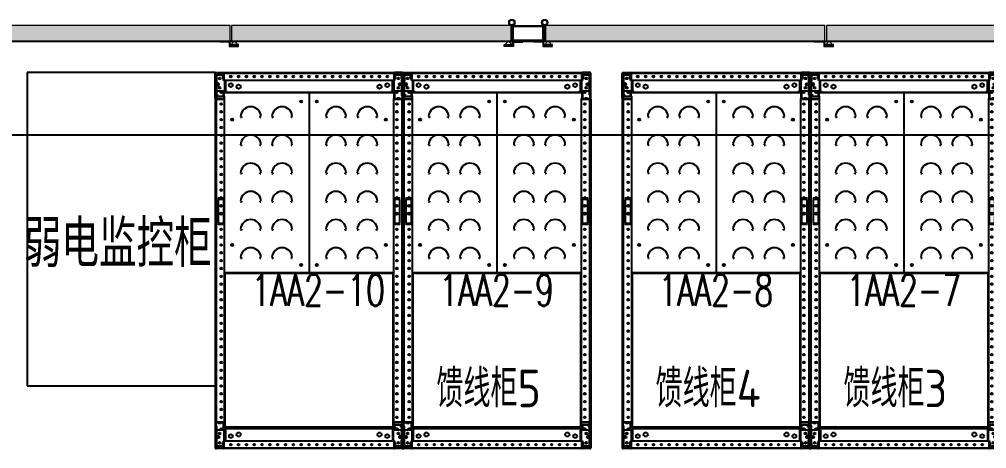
# Model space of a CAD drawing. Extents: x 758840 to 1108724, y -102573 to 143521.
# Drawn here: x 795809 to 798898, y 66433 to 67803 of the extents above; entities that cross this region are included whole.
import ezdxf

# ---------------------------------------------------------------- set-up
doc = ezdxf.new("R2010")
doc.units = 0
doc.header["$LTSCALE"] = 1000
doc.header["$MEASUREMENT"] = 0
for name, color, linetype in [('02电气-设备', 255, 'Continuous'), ('02电气-设备基础', 252, 'Continuous'), ('LWIRE', 1, 'Continuous'), ('空调标注', 3, 'Continuous')]:
    doc.layers.add(name, color=color, linetype=linetype)
doc.layers.add('细实线', color=3, linetype='Continuous', lineweight=5)
doc.styles.add('_TEL_DIM', font='SIMPLEX', dxfattribs={"width": 0.8, "height": 3.5, "bigfont": 'HZTXT'})
doc.styles.get("Standard").update_dxf_attribs({"font": 'gbenor.shx', "bigfont": 'gbcbig.shx'})
doc.styles.add('电气文字', font='txtd.shx', dxfattribs={"width": 0.8, "height": 3.5, "bigfont": 'HZTXT.shx'})

# ---------------------------------------------------------------- blocks, each defined once
blk = doc.blocks.new('600mm 低压柜')
at = {"linetype": 'Continuous', "lineweight": 18}
h = blk.add_hatch(dxfattribs=at)
h.set_pattern_fill('ANSI31', color=256, scale=100, style=0)
h.set_pattern_definition([(45, (-14519.86, -15579.33), (-224.5064, 224.5064), [])])
edge = h.paths.add_edge_path(flags=0)
edge.add_line((15.6, -155), (42.1, -155))
edge.add_line((42.1, -155), (42.1, -152.5))
edge.add_line((42.1, -152.5), (15.6, -152.5))
edge.add_arc((15.6, -152), 0.5, 180, 270, ccw=False)
edge.add_line((15.1, -152), (15.1, -73))
edge.add_arc((15.6, -73), 0.5, 90, 180, ccw=False)
edge.add_line((15.6, -72.5), (39.1, -72.5))
edge.add_arc((39.1, -73), 0.5, 0, 90, ccw=False)
edge.add_line((39.6, -73), (39.6, -95))
edge.add_line((39.6, -95), (42.1, -95))
edge.add_line((42.1, -95), (42.1, -73))
edge.add_arc((39.1, -73), 3, 0, 90)
edge.add_line((39.1, -70), (15.6, -70))
edge.add_arc((15.6, -73), 3, 90, 180)
edge.add_line((12.6, -73), (12.6, -152))
edge.add_arc((15.6, -152), 3, 180, 270)
h = blk.add_hatch(dxfattribs=at)
h.set_pattern_fill('ANSI31', color=256, scale=100, angle=90, style=0)
h.set_pattern_definition([(135, (-14519.86, -15579.33), (-224.5064, -224.5064), [])])
edge = h.paths.add_edge_path(flags=0)
edge.add_line((609.6, -152.5), (583.1, -152.5))
edge.add_line((583.1, -152.5), (583.1, -155))
edge.add_line((583.1, -155), (609.6, -155))
edge.add_arc((609.6, -152), 3, 270, 360)
edge.add_line((612.6, -152), (612.6, -73))
edge.add_arc((609.6, -73), 3, 360, 450)
edge.add_line((609.6, -70), (586.1, -70))
edge.add_arc((586.1, -73), 3, 90, 180)
edge.add_line((583.1, -73), (583.1, -95))
edge.add_line((583.1, -95), (585.6, -95))
edge.add_line((585.6, -95), (585.6, -73))
edge.add_arc((586.1, -73), 0.5, 90, 180, ccw=False)
edge.add_line((586.1, -72.5), (609.6, -72.5))
edge.add_arc((609.6, -73), 0.5, 0, 90, ccw=False)
edge.add_line((610.1, -73), (610.1, -152))
edge.add_arc((609.6, -152), 0.5, 270, 360, ccw=False)
at = {"linetype": 'Continuous', "lineweight": 25}
for p, q in [((12.6, -1185), (12.6, -73)), ((15.1, -152), (15.1, -73)), ((15.6, -70), (609.6, -70)), ((39.1, -72.5), (15.6, -72.5)), ((15.6, -96.5), (15.6, -72.5)), ((17.1, -75.2), (17.1, -72.7)), ((17.1, -72.7), (39.5, -72.7)), ((17.1, -75.2), (39.6, -75.2)), ((20.1, -78.5), (17.1, -81.5)), ((17.1, -81.5), (17.1, -97.1)), ((20.1, -75.2), (20.1, -72.7)), ((39.6, -78.5), (20.1, -78.5)), ((37.1, -81.7), (38.6, -80.2)), ((37.1, -88.2), (37.1, -81.7)), ((38.6, -89.7), (37.1, -88.2)), ((38.6, -80.2), (39.6, -80.2)), ((39.6, -89.7), (38.6, -89.7)), ((39.6, -70), (39.6, -70)), ((39.6, -95), (39.6, -73)), ((42.1, -72.5), (42, -72.5)), ((42, -72.7), (42.1, -72.7)), ((42.1, -95), (42.1, -70)), ((583.1, -73), (42.1, -73)), ((583.1, -70), (583.1, -128.5)), ((583.1, -72.5), (583.1, -72.5)), ((583.1, -72.7), (583.1, -72.7)), ((585.6, -70), (585.6, -70)), ((585.6, -73), (585.6, -95)), ((585.6, -75.2), (608.1, -75.2)), ((605.1, -78.5), (585.6, -78.5)), ((585.6, -80.2), (586.6, -80.2)), ((586.6, -89.7), (585.6, -89.7)), ((585.7, -72.7), (608.1, -72.7)), ((609.6, -72.5), (586.1, -72.5)), ((586.6, -80.2), (588.1, -81.7)), ((588.1, -88.2), (586.6, -89.7)), ((588.1, -81.7), (588.1, -88.2)), ((608.1, -81.5), (605.1, -78.5)), ((607.4, -86.3), (609.9, -86.3)), ((607.4, -86.3), (607.4, -140.8)), ((607.6, -75.2), (607.6, -72.7)), ((608.1, -75.2), (608.1, -72.7)), ((608.1, -86.3), (608.1, -81.5)), ((609.3, -80.2), (609.3, -72.5)), ((610.1, -80.2), (609.3, -80.2)), ((609.6, -80.2), (609.6, -86.3)), ((609.9, -86.3), (609.9, -140.8)), ((610.1, -73), (610.1, -152)), ((612.6, -1185), (612.6, -73)), ((15.2, -138.9), (15.2, -96.4)), ((17.8, -98.3), (17.7, -98.1)), ((17.8, -145), (17.8, -98.3)), ((19.5, -107.8), (17.8, -107.8)), ((17.8, -114.4), (19.5, -114.4)), ((19.5, -107.8), (19.5, -114.4)), ((585.6, -95), (39.6, -95)), ((42.5, -95), (42.5, -128.5)), ((45.1, -95), (45.1, -128.5)), ((45.2, -95), (45.2, -128.5)), ((579.6, -128.5), (579.6, -95)), ((580.1, -128.5), (580.1, -95)), ((610, -98.5), (610, -142.7)), ((610, -98.5), (610.1, -98.5)), ((15.1, -145), (42.1, -145)), ((15.3, -140.7), (17.7, -140.4)), ((15.3, -140.7), (17.7, -140.5)), ((15.3, -140.7), (17.8, -140.7)), ((15.3, -145), (15.3, -140.7)), ((15.6, -145), (15.6, -152.5)), ((15.6, -152.5), (42.1, -152.5)), ((17.7, -140.5), (17.8, -140.7)), ((17.8, -126.2), (20.1, -128.5)), ((19.5, -138.9), (17.8, -138.9)), ((19.5, -138.9), (19.5, -145)), ((20.1, -128.5), (48.1, -128.5)), ((22.1, -152.5), (22.1, -152.2)), ((22.1, -152.2), (34.1, -152.2)), ((34.1, -152.2), (34.1, -152.5)), ((37.1, -137), (37.1, -134.5)), ((37.1, -134.5), (39.6, -134.5)), ((37.1, -137), (39.6, -137)), ((37.8, -128.5), (37.8, -128.6)), ((37.8, -128.6), (42.1, -128.6)), ((38.6, -137), (38.6, -134.5)), ((39.1, -128.6), (39.1, -134.5)), ((39.1, -137), (39.1, -145)), ((39.6, -145), (39.6, -128.6)), ((42.1, -128.6), (42.1, -1187.5)), ((48.1, -129), (42.1, -129)), ((583.1, -134), (42.1, -134)), ((42.1, -134.5), (583.1, -134.5)), ((42.1, -137), (583.1, -137)), ((42.1, -143), (42.6, -143)), ((42.6, -137), (42.6, -631)), ((43.6, -137), (43.6, -631)), ((43.7, -138), (43.7, -137)), ((581.5, -138), (43.7, -138)), ((44.1, -138.5), (43.8, -138)), ((44.1, -138.5), (581.1, -138.5)), ((44.1, -138.5), (44.1, -631)), ((48.1, -128.5), (48.1, -129)), ((577.1, -128.5), (605.1, -128.5)), ((577.1, -129), (577.1, -128.5)), ((583.1, -129), (577.1, -129)), ((581.1, -631), (581.1, -138.5)), ((581.5, -138), (581.5, -137)), ((581.6, -137), (581.5, -137.5)), ((581.6, -631), (581.6, -137)), ((582.6, -631), (582.6, -137)), ((582.6, -143), (583.1, -143)), ((583.1, -1195), (583.1, -128.6)), ((583.1, -128.6), (587.3, -128.6)), ((583.1, -152.5), (609.6, -152.5)), ((585.6, -128.6), (585.6, -152.5)), ((585.6, -134.5), (588.1, -134.5)), ((585.6, -137), (588.1, -137)), ((586.1, -134.5), (586.1, -128.6)), ((586.1, -152.5), (586.1, -137)), ((586.6, -137), (586.6, -134.5)), ((587.3, -128.6), (587.3, -128.5)), ((588.1, -137), (588.1, -134.5)), ((592.8, -151.5), (594.3, -150)), ((592.8, -152.5), (592.8, -151.5)), ((594.3, -150), (600.8, -150)), ((600.8, -150), (602.3, -151.5)), ((602.3, -151.5), (602.3, -152.5)), ((605.1, -128.5), (607.4, -126.2)), ((607.4, -124.5), (609.9, -124.5)), ((607.4, -128.7), (609.9, -128.7)), ((609.9, -140.8), (607.4, -140.8)), ((609.6, -142.6), (609.6, -152.5)), ((610.1, -140.9), (610, -140.9)), ((15.6, -155), (42.1, -155)), ((15.6, -155), (15.6, -1185)), ((22.1, -155.2), (22.1, -155)), ((34.1, -155.2), (22.1, -155.2)), ((31, -155), (30.6, -155.2)), ((34.1, -155), (34.1, -155.2)), ((583.1, -155), (612.6, -155)), ((609.6, -1185), (609.6, -155)), ((610.1, -154.9), (610.1, -155)), ((583.1, -631.5), (42.1, -631.5)), ((42.6, -631), (43.6, -631)), ((581.6, -629.5), (43.6, -629.5)), ((44.1, -630), (581.1, -630)), ((44.1, -631), (581.1, -631)), ((147.4, -631.5), (147.4, -631)), ((149.6, -631.5), (149.6, -631)), ((275.1, -631.5), (275.1, -631)), ((312.6, -1205.5), (312.6, -631.5)), ((350.1, -631), (350.1, -631.5)), ((562.6, -631), (562.6, -631.5)), ((582.6, -631), (581.6, -631)), ((94.1, -677), (97.1, -677)), ((156, -677), (159, -677)), ((194.1, -677), (197.1, -677)), ((256, -677), (259, -677)), ((366.1, -677), (369.1, -677)), ((428, -677), (431, -677)), ((466.1, -677), (469.1, -677)), ((528, -677), (531, -677)), ((97.1, -680), (94.1, -680)), ((159, -680), (156, -680)), ((197.1, -680), (194.1, -680)), ((259, -680), (256, -680)), ((369.1, -680), (366.1, -680)), ((431, -680), (428, -680)), ((469.1, -680), (466.1, -680)), ((531, -680), (528, -680)), ((94.1, -767), (97.1, -767)), ((97.1, -770), (94.1, -770)), ((156, -767), (159, -767)), ((159, -770), (156, -770)), ((194.1, -767), (197.1, -767)), ((197.1, -770), (194.1, -770)), ((256, -767), (259, -767)), ((259, -770), (256, -770)), ((366.1, -767), (369.1, -767)), ((369.1, -770), (366.1, -770)), ((428, -767), (431, -767)), ((431, -770), (428, -770)), ((466.1, -767), (469.1, -767)), ((469.1, -770), (466.1, -770)), ((528, -767), (531, -767)), ((531, -770), (528, -770)), ((22.1, -785), (22.1, -787)), ((22.1, -785), (39.1, -785)), ((22.1, -787), (39.1, -787)), ((22.1, -789.5), (22.1, -865.5)), ((40.1, -789.5), (22.1, -789.5)), ((39.1, -789.5), (39.1, -865.5)), ((40.1, -867), (40.1, -788)), ((585.1, -788), (585.1, -867)), ((603.1, -789.5), (585.1, -789.5)), ((586.1, -785), (603.1, -785)), ((586.1, -787), (603.1, -787)), ((586.1, -865.5), (586.1, -789.5)), ((603.1, -787), (603.1, -785)), ((603.1, -865.5), (603.1, -789.5)), ((94.1, -857), (97.1, -857)), ((97.1, -860), (94.1, -860)), ((156, -857), (159, -857)), ((159, -860), (156, -860)), ((194.1, -857), (197.1, -857)), ((197.1, -860), (194.1, -860)), ((256, -857), (259, -857)), ((259, -860), (256, -860)), ((366.1, -857), (369.1, -857)), ((369.1, -860), (366.1, -860)), ((428, -857), (431, -857)), ((431, -860), (428, -860)), ((466.1, -857), (469.1, -857)), ((469.1, -860), (466.1, -860)), ((528, -857), (531, -857)), ((531, -860), (528, -860)), ((22.1, -865.5), (40.1, -865.5)), ((22.1, -868), (22.1, -870)), ((39.1, -868), (22.1, -868)), ((39.1, -870), (22.1, -870)), ((585.1, -865.5), (603.1, -865.5)), ((603.1, -868), (586.1, -868)), ((603.1, -870), (586.1, -870)), ((603.1, -870), (603.1, -868)), ((94.1, -947), (97.1, -947)), ((97.1, -950), (94.1, -950)), ((156, -947), (159, -947)), ((159, -950), (156, -950)), ((194.1, -947), (197.1, -947)), ((197.1, -950), (194.1, -950)), ((256, -947), (259, -947)), ((259, -950), (256, -950)), ((366.1, -947), (369.1, -947)), ((369.1, -950), (366.1, -950)), ((428, -947), (431, -947)), ((431, -950), (428, -950)), ((466.1, -947), (469.1, -947)), ((469.1, -950), (466.1, -950)), ((528, -947), (531, -947)), ((531, -950), (528, -950)), ((94.1, -1037), (97.1, -1037)), ((97.1, -1040), (94.1, -1040)), ((156, -1037), (159, -1037)), ((159, -1040), (156, -1040)), ((194.1, -1037), (197.1, -1037)), ((197.1, -1040), (194.1, -1040)), ((256, -1037), (259, -1037)), ((259, -1040), (256, -1040)), ((366.1, -1037), (369.1, -1037)), ((369.1, -1040), (366.1, -1040)), ((428, -1037), (431, -1037)), ((431, -1040), (428, -1040)), ((466.1, -1037), (469.1, -1037)), ((469.1, -1040), (466.1, -1040)), ((528, -1037), (531, -1037)), ((531, -1040), (528, -1040)), ((94.1, -1127), (97.1, -1127)), ((97.1, -1130), (94.1, -1130)), ((156, -1127), (159, -1127)), ((159, -1130), (156, -1130)), ((194.1, -1127), (197.1, -1127)), ((197.1, -1130), (194.1, -1130)), ((256, -1127), (259, -1127)), ((259, -1130), (256, -1130)), ((366.1, -1127), (369.1, -1127)), ((369.1, -1130), (366.1, -1130)), ((428, -1127), (431, -1127)), ((431, -1130), (428, -1130)), ((466.1, -1127), (469.1, -1127)), ((469.1, -1130), (466.1, -1130)), ((528, -1127), (531, -1127)), ((531, -1130), (528, -1130)), ((42.1, -1185), (12.6, -1185)), ((12.6, -1188), (12.6, -1267)), ((15.1, -1185), (15.1, -1185)), ((15.1, -1267), (15.1, -1188)), ((15.1, -1199), (15.2, -1199)), ((15.2, -1241.5), (15.2, -1197.3)), ((15.3, -1199.1), (17.8, -1199.1)), ((15.3, -1253.6), (15.3, -1199.1)), ((42.1, -1187.5), (15.6, -1187.5)), ((15.6, -1197.3), (15.6, -1187.5)), ((17.8, -1253.6), (17.8, -1199.1)), ((22.8, -1188.5), (22.8, -1187.5)), ((24.3, -1190), (22.8, -1188.5)), ((30.8, -1190), (24.3, -1190)), ((32.3, -1188.5), (30.8, -1190)), ((32.3, -1187.5), (32.3, -1188.5)), ((37.1, -1203), (37.1, -1205.5)), ((39.6, -1203), (37.1, -1203)), ((38.6, -1203), (38.6, -1205.5)), ((39.1, -1187.5), (39.1, -1203)), ((39.6, -1211.4), (39.6, -1187.5)), ((40.6, -1187.5), (40.6, -1205.5)), ((609.6, -1185), (583.1, -1185)), ((609.6, -1187.5), (583.1, -1187.5)), ((610.1, -1195), (583.1, -1195)), ((584.6, -1205.5), (584.6, -1195)), ((585.6, -1195), (585.6, -1211.4)), ((588.1, -1203), (585.6, -1203)), ((586.1, -1203), (586.1, -1195)), ((586.6, -1203), (586.6, -1205.5)), ((588.1, -1203), (588.1, -1205.5)), ((591.1, -1185), (591.1, -1184.7)), ((591.1, -1184.7), (603.1, -1184.7)), ((591.1, -1187.7), (591.1, -1187.5)), ((603.1, -1187.7), (591.1, -1187.7)), ((594.1, -1185), (594.5, -1184.7)), ((603.1, -1184.7), (603.1, -1185)), ((603.1, -1187.5), (603.1, -1187.7)), ((605.7, -1201.1), (605.7, -1195)), ((605.7, -1201.1), (607.4, -1201.1)), ((607.4, -1195), (607.4, -1241.7)), ((607.4, -1199.4), (607.4, -1199.2)), ((609.9, -1199.2), (607.4, -1199.5)), ((609.9, -1199.2), (607.4, -1199.4)), ((609.9, -1199.2), (607.4, -1199.2)), ((609.6, -1195), (609.6, -1187.5)), ((609.9, -1195), (609.9, -1199.2)), ((610, -1201.1), (610, -1243.5)), ((610.1, -1188), (610.1, -1267)), ((612.6, -1188), (612.6, -1267)), ((17.8, -1211.2), (15.3, -1211.2)), ((17.8, -1215.4), (15.3, -1215.4)), ((20.1, -1211.5), (17.8, -1213.8)), ((48.1, -1211.5), (20.1, -1211.5)), ((39.6, -1205.5), (37.1, -1205.5)), ((42.1, -1211.4), (37.8, -1211.4)), ((37.8, -1211.4), (37.8, -1211.5)), ((39.1, -1205.5), (39.1, -1211.4)), ((40.6, -1205.5), (584.6, -1205.5)), ((42.1, -1211.4), (42.1, -1205.5)), ((42.1, -1206), (583.1, -1206)), ((42.1, -1211), (48.1, -1211)), ((42.1, -1270), (42.1, -1211.5)), ((45.1, -1211.5), (45.1, -1245)), ((45.6, -1211.5), (45.6, -1245)), ((48.1, -1211), (48.1, -1211.5)), ((577.1, -1211), (583.1, -1211)), ((577.1, -1211.5), (577.1, -1211)), ((605.1, -1211.5), (577.1, -1211.5)), ((579.9, -1245), (579.9, -1211.5)), ((580, -1245), (580, -1211.5)), ((582.6, -1245), (582.6, -1211.5)), ((583.1, -1205.5), (583.1, -1211.4)), ((587.3, -1211.4), (583.1, -1211.4)), ((588.1, -1205.5), (585.6, -1205.5)), ((586.1, -1211.4), (586.1, -1205.5)), ((587.3, -1211.5), (587.3, -1211.4)), ((607.4, -1213.8), (605.1, -1211.5)), ((607.4, -1225.6), (605.7, -1225.6)), ((605.7, -1232.2), (605.7, -1225.6)), ((605.7, -1232.2), (607.4, -1232.2)), ((15.2, -1241.5), (15.1, -1241.5)), ((15.1, -1259.8), (15.9, -1259.8)), ((17.8, -1253.6), (15.3, -1253.6)), ((15.6, -1259.8), (15.6, -1253.6)), ((15.9, -1259.8), (15.9, -1267.5)), ((17.1, -1253.6), (17.1, -1258.5)), ((17.1, -1258.5), (20.1, -1261.5)), ((17.1, -1264.8), (17.1, -1267.3)), ((39.6, -1264.8), (17.1, -1264.8)), ((17.6, -1264.8), (17.6, -1267.3)), ((20.1, -1261.5), (39.6, -1261.5)), ((37.1, -1251.7), (38.6, -1250.2)), ((37.1, -1258.2), (37.1, -1251.7)), ((38.6, -1259.7), (37.1, -1258.2)), ((38.6, -1250.2), (39.6, -1250.2)), ((39.6, -1259.7), (38.6, -1259.7)), ((39.6, -1267), (39.6, -1245)), ((39.6, -1245), (585.6, -1245)), ((583.1, -1245), (583.1, -1270)), ((585.6, -1245), (585.6, -1267)), ((585.6, -1250.2), (586.6, -1250.2)), ((586.6, -1259.7), (585.6, -1259.7)), ((585.6, -1261.5), (605.1, -1261.5)), ((608.1, -1264.8), (585.6, -1264.8)), ((586.6, -1250.2), (588.1, -1251.7)), ((588.1, -1258.2), (586.6, -1259.7)), ((588.1, -1251.7), (588.1, -1258.2)), ((605.1, -1261.5), (608.1, -1258.5)), ((605.1, -1264.8), (605.1, -1267.3)), ((607.4, -1241.7), (607.4, -1241.9)), ((608.1, -1258.5), (608.1, -1242.9)), ((608.1, -1264.8), (608.1, -1267.3)), ((609.6, -1243.5), (609.6, -1267.5)), ((15.6, -1267.5), (39.1, -1267.5)), ((15.6, -1270), (39.1, -1270)), ((39.5, -1267.3), (17.1, -1267.3)), ((39.6, -1269.9), (39.6, -1270)), ((609.6, -1270), (39.6, -1270)), ((42.1, -1267.3), (42, -1267.3)), ((42, -1267.5), (42.1, -1267.5)), ((42.1, -1267), (583.1, -1267)), ((583.1, -1267.3), (583.1, -1267.3)), ((583.1, -1267.5), (583.1, -1267.5)), ((608.1, -1267.3), (585.7, -1267.3)), ((586.1, -1267.5), (609.6, -1267.5))]:
    blk.add_line(p, q, dxfattribs=at)
at = {"linetype": 'Continuous', "lineweight": 25, "flags": 128}
for points in [[(33.5, -155.2), (33.3, -155), (33.1, -155)], [(591.6, -1184.7), (591.8, -1184.9), (592, -1185)]]:
    blk.add_lwpolyline(points, dxfattribs=at)
at = {"linetype": 'Continuous', "lineweight": 25}
for centre, radius in [((27.3, -88.5), 2.7), ((62.6, -82.5), 2.7), ((87.6, -82.5), 2.7), ((112.6, -82.5), 2.7), ((137.6, -82.5), 2.7), ((162.6, -82.5), 2.7), ((187.6, -82.5), 2.7), ((212.6, -82.5), 2.7), ((237.6, -82.5), 2.7), ((262.6, -82.5), 2.7), ((287.6, -82.5), 2.7), ((312.6, -82.5), 2.7), ((337.6, -82.5), 2.7), ((362.6, -82.5), 2.7), ((387.6, -82.5), 2.7), ((412.6, -82.5), 2.7), ((437.6, -82.5), 2.7), ((462.6, -82.5), 2.7), ((487.6, -82.5), 2.7), ((512.6, -82.5), 2.7), ((537.6, -82.5), 2.7), ((562.6, -82.5), 2.7), ((597.8, -88.5), 2.7), ((27.3, -118.5), 2.7), ((62.6, -110), 6), ((87.6, -115), 6.55), ((537.6, -115), 6.55), ((562.6, -110), 6), ((597.8, -118.5), 2.7), ((602.6, -107.5), 3.55), ((32.1, -132.5), 2.7), ((593.1, -132.5), 2.7), ((32.1, -170), 2.7), ((593.1, -170), 2.7), ((32.1, -195), 2.7), ((593.1, -195), 2.7), ((32.1, -220), 2.7), ((32.1, -245), 2.7), ((593.1, -220), 2.7), ((593.1, -245), 2.7), ((32.1, -270), 2.7), ((593.1, -270), 2.7), ((32.1, -295), 2.7), ((593.1, -295), 2.7), ((32.1, -320), 2.7), ((593.1, -320), 2.7), ((32.1, -345), 2.7), ((32.1, -370), 2.7), ((593.1, -345), 2.7), ((593.1, -370), 2.7), ((32.1, -395), 2.7), ((593.1, -395), 2.7), ((32.1, -420), 2.7), ((593.1, -420), 2.7), ((32.1, -445), 2.7), ((593.1, -445), 2.7), ((32.1, -470), 2.7), ((32.1, -495), 2.7), ((593.1, -470), 2.7), ((593.1, -495), 2.7), ((32.1, -520), 2.7), ((593.1, -520), 2.7), ((32.1, -545), 2.7), ((593.1, -545), 2.7), ((32.1, -570), 2.7), ((593.1, -570), 2.7), ((32.1, -595), 2.7), ((32.1, -620), 2.7), ((593.1, -595), 2.7), ((593.1, -620), 2.7), ((32.1, -645), 2.7), ((593.1, -645), 2.7), ((32.1, -670), 2.7), ((287.6, -656), 3.25), ((287.6, -656), 2.7), ((337.6, -656), 3.25), ((337.6, -656), 2.7), ((593.1, -670), 2.7), ((32.1, -695), 2.7), ((593.1, -695), 2.7), ((32.1, -720), 2.7), ((67.1, -720), 3.25), ((67.1, -720), 2.7), ((558.1, -720), 3.25), ((558.1, -720), 2.7), ((593.1, -720), 2.7), ((32.1, -745), 2.7), ((32.1, -770), 2.7), ((593.1, -745), 2.7), ((593.1, -770), 2.7), ((32.1, -820), 3.55), ((32.1, -820), 2.7), ((593.1, -820), 3.55), ((593.1, -820), 2.7), ((32.1, -845), 3.55), ((32.1, -845), 2.7), ((593.1, -845), 3.55), ((593.1, -845), 2.7), ((32.1, -895), 2.7), ((593.1, -895), 2.7), ((32.1, -920), 2.7), ((593.1, -920), 2.7), ((32.1, -945), 2.7), ((593.1, -945), 2.7), ((32.1, -970), 2.7), ((593.1, -970), 2.7), ((32.1, -995), 2.7), ((32.1, -1020), 2.7), ((593.1, -995), 2.7), ((593.1, -1020), 2.7), ((32.1, -1045), 2.7), ((593.1, -1045), 2.7), ((32.1, -1070), 2.7), ((593.1, -1070), 2.7), ((32.1, -1095), 2.7), ((593.1, -1095), 2.7), ((32.1, -1120), 2.7), ((32.1, -1145), 2.7), ((67.1, -1120), 3.25), ((67.1, -1120), 2.7), ((558.1, -1120), 3.25), ((558.1, -1120), 2.7), ((593.1, -1120), 2.7), ((593.1, -1145), 2.7), ((32.1, -1170), 2.7), ((593.1, -1170), 2.7), ((32.1, -1207.5), 2.7), ((287.6, -1178), 3.25), ((287.6, -1178), 2.7), ((337.6, -1178), 3.25), ((337.6, -1178), 2.7), ((593.1, -1207.5), 2.7), ((22.6, -1232.5), 3.55), ((27.3, -1221.5), 2.7), ((62.6, -1230), 6), ((87.6, -1225), 6.55), ((537.6, -1225), 6.55), ((562.6, -1230), 6), ((597.8, -1221.5), 2.7), ((27.3, -1251.5), 2.7), ((62.6, -1257.5), 2.7), ((87.6, -1257.5), 2.7), ((112.6, -1257.5), 2.7), ((137.6, -1257.5), 2.7), ((162.6, -1257.5), 2.7), ((187.6, -1257.5), 2.7), ((212.6, -1257.5), 2.7), ((237.6, -1257.5), 2.7), ((262.6, -1257.5), 2.7), ((287.6, -1257.5), 2.7), ((312.6, -1257.5), 2.7), ((337.6, -1257.5), 2.7), ((362.6, -1257.5), 2.7), ((387.6, -1257.5), 2.7), ((412.6, -1257.5), 2.7), ((437.6, -1257.5), 2.7), ((462.6, -1257.5), 2.7), ((487.6, -1257.5), 2.7), ((512.6, -1257.5), 2.7), ((537.6, -1257.5), 2.7), ((562.6, -1257.5), 2.7), ((597.8, -1251.5), 2.7)]:
    blk.add_circle(centre, radius, dxfattribs=at)
for centre, radius, start, end in [((15.6, -73), 3, 90, 180), ((15.6, -73), 0.5, 90, 180), ((39.1, -73), 3, 0, 90), ((39.1, -73), 0.5, 0, 90), ((586.1, -73), 3, 90, 180), ((586.1, -73), 0.5, 90, 180), ((609.6, -73), 3, 360, 90), ((609.6, -73), 0.5, 360, 90), ((16.4, -98.3), 1.34, 9.2464, 13.1616), ((22.6, -107.5), 3.55, 209.1627, 184.8477), ((609.9, -98.4), 0.0893, 191.4218, 278.0495), ((15.6, -152), 3, 180, 270), ((15.6, -152), 0.5, 180, 270), ((15.2, -140.7), 0.0515, 9.2464, 13.1616), ((16.4, -140.7), 1.34, 9.2464, 13.1616), ((609.6, -140.4), 2.32, 191.4218, 278.0495), ((609.6, -152), 3, 270, 360), ((609.6, -152), 0.5, 270, 0), ((609.9, -140.8), 0.0893, 191.4218, 278.0495), ((610, -142.7), 0.0893, 11.4218, 98.0495), ((126.6, -678.5), 29.5, 177.0854, 182.9146), ((126.6, -678.5), 29.5, 357.0854, 2.9146), ((226.6, -678.5), 29.5, 177.0854, 182.9146), ((226.6, -678.5), 29.5, 357.0854, 2.9146), ((398.6, -678.5), 29.5, 177.0854, 182.9146), ((398.6, -678.5), 29.5, 357.0854, 2.9146), ((498.6, -678.5), 29.5, 177.0854, 182.9146), ((498.6, -678.5), 29.5, 357.0854, 2.9146), ((126.6, -678.5), 32.5, 182.6454, 357.3546), ((226.6, -678.5), 32.5, 182.6454, 357.3546), ((398.6, -678.5), 32.5, 182.6454, 357.3546), ((498.6, -678.5), 32.5, 182.6454, 357.3546), ((126.6, -768.5), 32.5, 182.6454, 357.3546), ((126.6, -768.5), 29.5, 177.0854, 182.9146), ((126.6, -768.5), 29.5, 357.0854, 2.9146), ((226.6, -768.5), 32.5, 182.6454, 357.3546), ((226.6, -768.5), 29.5, 177.0854, 182.9146), ((226.6, -768.5), 29.5, 357.0854, 2.9146), ((398.6, -768.5), 32.5, 182.6454, 357.3546), ((398.6, -768.5), 29.5, 177.0854, 182.9146), ((398.6, -768.5), 29.5, 357.0854, 2.9146), ((498.6, -768.5), 32.5, 182.6454, 357.3546), ((498.6, -768.5), 29.5, 177.0854, 182.9146), ((498.6, -768.5), 29.5, 357.0854, 2.9146), ((39.1, -788), 3, 0, 90), ((39.1, -788), 1, 0, 90), ((586.1, -788), 3, 90, 180), ((586.1, -788), 1, 90, 180), ((126.6, -858.5), 32.5, 182.6454, 357.3546), ((126.6, -858.5), 29.5, 177.0854, 182.9146), ((126.6, -858.5), 29.5, 357.0854, 2.9146), ((226.6, -858.5), 32.5, 182.6454, 357.3546), ((226.6, -858.5), 29.5, 177.0854, 182.9146), ((226.6, -858.5), 29.5, 357.0854, 2.9146), ((398.6, -858.5), 32.5, 182.6454, 357.3546), ((398.6, -858.5), 29.5, 177.0854, 182.9146), ((398.6, -858.5), 29.5, 357.0854, 2.9146), ((498.6, -858.5), 32.5, 182.6454, 357.3546), ((498.6, -858.5), 29.5, 177.0854, 182.9146), ((498.6, -858.5), 29.5, 357.0854, 2.9146), ((32.1, -870), 2.7, 180, 0), ((32.1, -870), 2.7, 47.7946, 132.2054), ((39.1, -867), 3, 270, 0), ((39.1, -867), 1, 270, 0), ((586.1, -867), 3, 180, 270), ((586.1, -867), 1, 180, 270), ((593.1, -870), 2.7, 180, 0), ((593.1, -870), 2.7, 47.7946, 132.2054), ((126.6, -948.5), 32.5, 182.6454, 357.3546), ((126.6, -948.5), 29.5, 177.0854, 182.9146), ((126.6, -948.5), 29.5, 357.0854, 2.9146), ((226.6, -948.5), 32.5, 182.6454, 357.3546), ((226.6, -948.5), 29.5, 177.0854, 182.9146), ((226.6, -948.5), 29.5, 357.0854, 2.9146), ((398.6, -948.5), 32.5, 182.6454, 357.3546), ((398.6, -948.5), 29.5, 177.0854, 182.9146), ((398.6, -948.5), 29.5, 357.0854, 2.9146), ((498.6, -948.5), 32.5, 182.6454, 357.3546), ((498.6, -948.5), 29.5, 177.0854, 182.9146), ((498.6, -948.5), 29.5, 357.0854, 2.9146), ((126.6, -1038.5), 32.5, 182.6454, 357.3546), ((126.6, -1038.5), 29.5, 177.0854, 182.9146), ((126.6, -1038.5), 29.5, 357.0854, 2.9146), ((226.6, -1038.5), 32.5, 182.6454, 357.3546), ((226.6, -1038.5), 29.5, 177.0854, 182.9146), ((226.6, -1038.5), 29.5, 357.0854, 2.9146), ((398.6, -1038.5), 32.5, 182.6454, 357.3546), ((398.6, -1038.5), 29.5, 177.0854, 182.9146), ((398.6, -1038.5), 29.5, 357.0854, 2.9146), ((498.6, -1038.5), 32.5, 182.6454, 357.3546), ((498.6, -1038.5), 29.5, 177.0854, 182.9146), ((498.6, -1038.5), 29.5, 357.0854, 2.9146), ((126.6, -1128.5), 32.5, 182.6454, 357.3546), ((126.6, -1128.5), 29.5, 177.0854, 182.9146), ((126.6, -1128.5), 29.5, 357.0854, 2.9146), ((226.6, -1128.5), 32.5, 182.6454, 357.3546), ((226.6, -1128.5), 29.5, 177.0854, 182.9146), ((226.6, -1128.5), 29.5, 357.0854, 2.9146), ((398.6, -1128.5), 32.5, 182.6454, 357.3546), ((398.6, -1128.5), 29.5, 177.0854, 182.9146), ((398.6, -1128.5), 29.5, 357.0854, 2.9146), ((498.6, -1128.5), 32.5, 182.6454, 357.3546), ((498.6, -1128.5), 29.5, 177.0854, 182.9146), ((498.6, -1128.5), 29.5, 357.0854, 2.9146), ((15.6, -1188), 3, 90, 180), ((15.6, -1188), 0.5, 90, 180), ((15.1, -1197.2), 0.0893, 191.4218, 278.0495), ((15.5, -1199.6), 2.32, 11.4218, 98.0495), ((15.2, -1199.1), 0.0893, 11.4218, 98.0495), ((608.7, -1199.2), 1.34, 189.2464, 193.1616), ((609.6, -1188), 3, 0, 90), ((609.6, -1188), 0.5, 0, 90), ((609.9, -1199.2), 0.0515, 189.2464, 193.1616), ((602.6, -1232.5), 3.55, 29.1627, 4.8477), ((15.2, -1241.6), 0.0893, 11.4218, 98.0495), ((608.7, -1241.7), 1.34, 189.2464, 193.1616), ((15.6, -1267), 3, 180, 270), ((15.6, -1267), 0.5, 180, 270), ((39.1, -1267), 0.5, 270, 360), ((39.1, -1267), 3, 270, 360), ((586.1, -1267), 3, 180, 270), ((586.1, -1267), 0.5, 180, 270), ((609.6, -1267), 3, 270, 0), ((609.6, -1267), 0.5, 270, 0)]:
    blk.add_arc(centre, radius, start, end, dxfattribs=at)
for points, knots in [([(15.2, -96.4), (15.1, -96.4), (15.1, -96.4), (15.1, -96.4), (15.1, -96.4), (15.1, -96.4), (15.1, -96.4)], [0, 0, 0, 0, 0.25, 0.5, 0.75, 1, 1, 1, 1]), ([(15.1, -138.8), (15.1, -138.8), (15.1, -138.8), (15.1, -138.8), (15.1, -138.9), (15.1, -138.9), (15.2, -138.9)], [0, 0, 0, 0, 0.25, 0.5, 0.75, 1, 1, 1, 1]), ([(15.2, -140.6), (15.2, -140.6), (15.2, -140.6), (15.2, -140.6), (15.2, -140.7), (15.2, -140.7), (15.3, -140.7)], [0, 0, 0, 0, 0.25, 0.5, 0.75, 1, 1, 1, 1]), ([(43.7, -137.5), (43.6, -137.3), (43.6, -137.2), (43.6, -137), (43.6, -137)], [0, 0, 0, 0, 0.797692, 1, 1, 1, 1]), ([(581.3, -138), (581.2, -138.1), (581.2, -138.3), (581.1, -138.4), (581.1, -138.5)], [0, 0, 0, 0, 0.790027, 1, 1, 1, 1]), ([(610, -1199.3), (609.9, -1199.3), (609.9, -1199.3), (609.9, -1199.3), (609.9, -1199.3), (609.9, -1199.3), (609.9, -1199.2)], [0, 0, 0, 0, 0.25, 0.5, 0.75, 1, 1, 1, 1]), ([(610.1, -1201.1), (610.1, -1201.1), (610, -1201.1), (610, -1201.1), (610, -1201.1), (610, -1201.1), (610, -1201.1)], [0, 0, 0, 0, 0.25, 0.5, 0.75, 1, 1, 1, 1]), ([(610, -1243.5), (610, -1243.5), (610, -1243.5), (610, -1243.5), (610, -1243.5), (610.1, -1243.6), (610.1, -1243.6)], [0, 0, 0, 0, 0.25, 0.5, 0.75, 1, 1, 1, 1])]:
    blk.add_open_spline(points, degree=3, knots=knots, dxfattribs=at)
for points in [[(17.7, -98), (17.6, -97.8), (17.5, -97.3), (16.9, -96.8), (16.1, -96.5), (15.5, -96.5), (15.2, -96.4)], [(15.2, -138.9), (15.5, -138.9), (16.1, -138.9), (16.9, -139.3), (17.5, -139.8), (17.6, -140.2), (17.7, -140.4)], [(43.7, -138), (43.7, -138), (43.8, -138), (43.9, -138.1), (44, -138.3), (44, -138.4), (44.1, -138.5)], [(581.1, -138.5), (581.1, -138.4), (581.2, -138.3), (581.3, -138.1), (581.4, -138), (581.4, -138), (581.5, -138)], [(610, -1201.1), (609.6, -1201.1), (609, -1201), (608.2, -1200.7), (607.6, -1200.2), (607.5, -1199.7), (607.4, -1199.5)], [(607.4, -1242), (607.5, -1242.2), (607.6, -1242.6), (608.2, -1243.1), (609, -1243.4), (609.6, -1243.5), (610, -1243.5)]]:
    blk.add_open_spline(points, degree=3, dxfattribs=at)
blk = doc.blocks.new('BD4-PAL0101-LVPM-05')
at = {"ltscale": 5}
h = blk.add_hatch(dxfattribs=at)
h.set_pattern_fill('隔热材料01', color=8, scale=80, angle=45)
h.set_pattern_definition([(315, (1.005, -51.474), (28.28427125, 28.28427125), [4.0142, -35.9858]), (315, (-20.185, -72.664), (28.28427125, 28.28427125), [4.0142, -35.9858]), (135, (13.44, -77.425), (-28.28427125, -28.28427125), [4.0142, -35.9858]), (135, (5.767, -85.1), (-28.28427125, -28.28427125), [4.0142, -35.9858]), (225, (28.298, -71.66), (28.28427125, -28.28427125), [40.0194, 0.0194]), (180, (18.983, -78.135), (-28.2842, 28.2842), [3.4144, -53.1542]), (161.56505, (43.853, -49.85), (-28.284169758, 28.28429741), [2.244, -87.1988]), (161.56505, (15.569, -78.135), (-28.284169758, 28.28429741), [2.244, -87.1988]), (198.43495, (51.525, -48.43), (-28.28429741, 28.28416976), [4.488, -84.9548]), (198.43495, (23.24, -76.716), (-28.28429741, 28.28416976), [4.488, -84.9548]), (108.43495, (38.886, -46.303), (-28.28429741, 28.284169758), [21.3712, -68.0716]), (108.43495, (10.602, -74.587), (-28.28429741, 28.284169758), [21.3712, -68.0716]), (161.56505, (29.29, -23.19), (-28.284169758, 28.28429741), [2.244, -87.1988]), (161.56505, (1.005, -51.474), (-28.284169758, 28.28429741), [2.244, -87.1988]), (180, (-1.124, -50.765), (-28.2842, 28.2842), [3.4144, -53.1542]), (198.43495, (23.746, -22.48), (-28.28429741, 28.28416976), [4.488, -84.9548]), (198.43495, (-4.538, -50.765), (-28.28429741, 28.28416976), [4.488, -84.9548]), (90, (-20.894, -70.535), (-28.2842, 28.2842), [3.4144, -53.1542]), (108.43495, (8.1, -44.38), (-28.28429741, 28.284169758), [2.244, -87.1988]), (108.43495, (-20.185, -72.664), (-28.28429741, 28.284169758), [2.244, -87.1988]), (71.56505, (7.39, -38.836), (-28.28416976, 28.28429741), [4.488, -84.9548]), (71.56505, (-20.894, -67.12), (-28.28416976, 28.28429741), [4.488, -84.9548]), (161.56505, (31.212, -53.976), (-28.284169758, 28.28429741), [21.3712, -68.0716]), (161.56505, (2.928, -82.26), (-28.284169758, 28.28429741), [21.3712, -68.0716]), (90, (6.476, -90.642), (-28.2842, 28.2842), [3.4144, -53.1542]), (108.43495, (34.76, -58.943), (-28.28429741, 28.284169758), [2.244, -87.1988]), (108.43495, (6.476, -87.228), (-28.28429741, 28.284169758), [2.244, -87.1988]), (71.56505, (33.34, -66.615), (-28.28416976, 28.28429741), [4.488, -84.9548]), (71.56505, (5.057, -94.9), (-28.28416976, 28.28429741), [4.488, -84.9548])])
h.paths.add_polyline_path([(8308888.6, -4141711.1), (8309454.1, -4141711.1), (8309454.1, -4141661.1), (8308888.6, -4141661.1)])
h.paths.add_polyline_path([(8308318.1, -4141711.1), (8308883.6, -4141711.1), (8308883.6, -4141661.1), (8308318.1, -4141661.1)])
h.paths.add_polyline_path([(8310456.6, -4141661.1), (8309564.1, -4141661.1), (8309564.1, -4141711.1), (8310456.6, -4141711.1)])
h.paths.add_polyline_path([(8311354.1, -4141661.1), (8310461.6, -4141661.1), (8310461.6, -4141711.1), (8311354.1, -4141711.1)])
h.paths.add_polyline_path([(8311464.1, -4141711.1), (8312356.6, -4141711.1), (8312356.6, -4141661.1), (8311464.1, -4141661.1)])
h.paths.add_polyline_path([(8312361.6, -4141661.1), (8312361.6, -4141711.1), (8313254.1, -4141711.1), (8313254.1, -4141661.1)])
h.paths.add_polyline_path([(8314456.6, -4141661.1), (8313364.1, -4141661.1), (8313364.1, -4141711.1), (8314456.6, -4141711.1)])
h.paths.add_polyline_path([(8314461.6, -4141661.1), (8314461.6, -4141711.1), (8315554.1, -4141711.1), (8315554.1, -4141661.1)])
h.paths.add_polyline_path([(8316861.6, -4141661.1), (8315664.1, -4141661.1), (8315664.1, -4141711.1), (8316861.6, -4141711.1)])
h.paths.add_polyline_path([(8316866.6, -4141661.1), (8316866.6, -4141711.1), (8318064.1, -4141711.1), (8318064.1, -4141661.1)])
h.paths.add_polyline_path([(8319466.6, -4141661.1), (8318174.1, -4141661.1), (8318174.1, -4141711.1), (8319466.6, -4141711.1)])
h.paths.add_polyline_path([(8319471.6, -4141661.1), (8319471.6, -4141711.1), (8320764.1, -4141711.1), (8320764.1, -4141661.1)])
h.paths.add_polyline_path([(8320874.1, -4141661.1), (8321714.1, -4141661.1), (8321714.1, -4141711.1), (8320874.1, -4141711.1)])
at = {"linetype": 'ByBlock', "lineweight": 15}
for p, q in [((8310456.6, -4141661.1), (8309564.1, -4141661.1)), ((8310456.6, -4141711.1), (8310456.6, -4141661.1)), ((8311354.1, -4141661.1), (8310461.6, -4141661.1)), ((8310461.6, -4141661.1), (8310461.6, -4141711.1)), ((8311354.1, -4141711.1), (8311354.1, -4141661.1)), ((8312356.6, -4141661.1), (8311464.1, -4141661.1)), ((8311464.1, -4141661.1), (8311464.1, -4141711.1)), ((8312356.6, -4141711.1), (8312356.6, -4141661.1)), ((8313254.1, -4141661.1), (8312361.6, -4141661.1)), ((8312361.6, -4141661.1), (8312361.6, -4141711.1)), ((8309564.1, -4141711.1), (8310456.6, -4141711.1)), ((8310461.6, -4141711.1), (8311354.1, -4141711.1)), ((8311464.1, -4141711.1), (8312356.6, -4141711.1)), ((8312361.6, -4141711.1), (8313254.1, -4141711.1))]:
    blk.add_line(p, q, dxfattribs=at)
at = {"lineweight": 15}
for p, q in [((8311354.6, -4141711.1), (8311354.6, -4141660.9)), ((8311358.6, -4141711.1), (8311358.6, -4141660.9)), ((8311455.9, -4141705.1), (8311455.9, -4141667.1)), ((8311459.6, -4141711.1), (8311459.6, -4141660.9)), ((8311463.6, -4141711.1), (8311463.6, -4141660.9)), ((8310456.6, -4141711.1), (8310423.6, -4141711.1)), ((8310423.6, -4141711.1), (8310423.6, -4141714.1)), ((8310453.6, -4141714.1), (8310423.6, -4141714.1)), ((8310453.6, -4141714.1), (8310453.6, -4141727.6)), ((8310453.6, -4141724.6), (8310453.6, -4141727.6)), ((8310453.6, -4141727.6), (8310483.6, -4141727.6)), ((8310453.6, -4141727.6), (8310456.6, -4141727.6)), ((8310456.6, -4141724.6), (8310456.6, -4141711.1)), ((8310456.6, -4141720.7), (8310456.6, -4141724.6)), ((8310483.6, -4141721.6), (8310456.6, -4141721.6)), ((8310483.6, -4141724.6), (8310456.6, -4141724.6)), ((8310456.6, -4141724.6), (8310483.6, -4141724.6)), ((8310483.6, -4141724.6), (8310483.6, -4141721.6)), ((8310483.6, -4141727.6), (8310483.6, -4141724.6)), ((8311332.1, -4141724.6), (8311332.1, -4141721.6)), ((8311332.1, -4141721.6), (8311359.1, -4141721.6)), ((8311332.1, -4141724.6), (8311359.1, -4141724.6)), ((8311332.1, -4141727.6), (8311332.1, -4141724.6)), ((8311359.1, -4141724.6), (8311332.1, -4141724.6)), ((8311362.1, -4141727.6), (8311332.1, -4141727.6)), ((8311354.6, -4141711.1), (8311358.6, -4141711.1)), ((8311359.1, -4141724.6), (8311359.1, -4141711.1)), ((8311359.1, -4141711.1), (8311392.1, -4141711.1)), ((8311359.1, -4141720.8), (8311359.1, -4141724.6)), ((8311362.1, -4141727.6), (8311359.1, -4141727.6)), ((8311362.1, -4141714.1), (8311362.1, -4141727.6)), ((8311362.1, -4141714.1), (8311392.1, -4141714.1)), ((8311362.1, -4141724.6), (8311362.1, -4141727.6)), ((8311392.1, -4141711.1), (8311392.1, -4141714.1)), ((8311459.1, -4141711.1), (8311426.1, -4141711.1)), ((8311426.1, -4141711.1), (8311426.1, -4141714.1)), ((8311456.1, -4141714.1), (8311426.1, -4141714.1)), ((8311456.1, -4141714.1), (8311456.1, -4141727.6)), ((8311456.1, -4141724.6), (8311456.1, -4141727.6)), ((8311456.1, -4141727.6), (8311486.1, -4141727.6)), ((8311456.1, -4141727.6), (8311459.1, -4141727.6)), ((8311459.1, -4141724.6), (8311459.1, -4141711.1)), ((8311459.1, -4141720.8), (8311459.1, -4141724.6)), ((8311486.1, -4141721.6), (8311459.1, -4141721.6)), ((8311486.1, -4141724.6), (8311459.1, -4141724.6)), ((8311459.1, -4141724.6), (8311486.1, -4141724.6)), ((8311459.6, -4141711.1), (8311463.6, -4141711.1)), ((8311486.1, -4141724.6), (8311486.1, -4141721.6)), ((8311486.1, -4141727.6), (8311486.1, -4141724.6)), ((8312356.6, -4141711.1), (8312323.6, -4141711.1)), ((8312323.6, -4141711.1), (8312323.6, -4141714.1)), ((8312353.6, -4141714.1), (8312323.6, -4141714.1)), ((8312353.6, -4141714.1), (8312353.6, -4141727.6)), ((8312353.6, -4141724.6), (8312353.6, -4141727.6)), ((8312353.6, -4141727.6), (8312383.6, -4141727.6)), ((8312353.6, -4141727.6), (8312356.6, -4141727.6)), ((8312356.6, -4141724.6), (8312356.6, -4141711.1)), ((8312356.6, -4141720.8), (8312356.6, -4141724.6)), ((8312383.6, -4141721.6), (8312356.6, -4141721.6)), ((8312383.6, -4141724.6), (8312356.6, -4141724.6)), ((8312356.6, -4141724.6), (8312383.6, -4141724.6)), ((8312383.6, -4141724.6), (8312383.6, -4141721.6)), ((8312383.6, -4141727.6), (8312383.6, -4141724.6))]:
    blk.add_line(p, q, dxfattribs=at)
for centre, radius in [((8311356.6, -4141651.1), 10), ((8311356.6, -4141651.1), 7), ((8311461.6, -4141651.1), 10), ((8311461.6, -4141651.1), 7)]:
    blk.add_circle(centre, radius, dxfattribs=at)
for centre in [(8310470.1, -4141721.6), (8311345.6, -4141721.6), (8311472.6, -4141721.6), (8312370.1, -4141721.6)]:
    blk.add_arc(centre, 8.49, 0, 180, dxfattribs=at)
at = {"layer": '02电气-设备', "color": 5, "ltscale": 5}
for p, q in [((8310409.1, -4141811), (8309809.1, -4141811)), ((8309809.1, -4141811), (8309809.1, -4142811)), ((8310412.1, -4142811), (8310412.1, -4141821.1)), ((8309809.1, -4142811), (8310409.1, -4142811))]:
    blk.add_line(p, q, dxfattribs=at)
at = {"layer": '细实线', "lineweight": 15}
for p, q in [((8311359.1, -4141705.1), (8311359.1, -4141667.1)), ((8311362.3, -4141705.1), (8311362.3, -4141667.1)), ((8311365.1, -4141661.1), (8311453.1, -4141661.1)), ((8311365.1, -4141664.3), (8311453.1, -4141664.3)), ((8311459.1, -4141667.1), (8311459.1, -4141705.1)), ((8311453.1, -4141707.9), (8311365.1, -4141707.9)), ((8311453.1, -4141711.1), (8311365.1, -4141711.1))]:
    blk.add_line(p, q, dxfattribs=at)
for centre, radius, start, end in [((8311365.1, -4141667.1), 6, 90, 180), ((8311365.1, -4141667.1), 2.8, 90, 180), ((8311453.1, -4141667.1), 6, 0, 90), ((8311453.1, -4141667.1), 2.8, 0, 90), ((8311365.1, -4141705.1), 6, 180, 270), ((8311365.1, -4141705.1), 2.8, 180, 270), ((8311453.1, -4141705.1), 6, 270, 0), ((8311453.1, -4141705.1), 2.8, 270, 0)]:
    blk.add_arc(centre, radius, start, end, dxfattribs=at)
at = {"layer": '02电气-设备', "color": 5, "ltscale": 5, "rotation": 180}
for p in [(8311021.6, -4143081), (8311621.6, -4143081), (8312321.6, -4143081), (8312921.6, -4143081)]:
    blk.add_blockref('600mm 低压柜', p, dxfattribs=at)
at = {"layer": 'LWIRE', "linetype": 'ByBlock', "lineweight": 15, "style": '电气文字', "width": 0.7}
for s, p in [('1AA2-10', (8310525.2, -4142554.8)), ('1AA2-9', (8311125.2, -4142554.8)), ('1AA2-8', (8311825.2, -4142554.8)), ('1AA2-7', (8312425.2, -4142554.8))]:
    blk.add_text(s, height=100, dxfattribs=at).set_placement(p)
at = {"layer": '空调标注', "lineweight": -3, "style": '_TEL_DIM', "width": 0.8}
blk.add_text('弱电监控柜', height=150, dxfattribs=at).set_placement((8309798.2, -4142431.7))
at = {"layer": '空调标注', "lineweight": -3}
for s, p in [('馈线柜5', (8311115.7, -4142878.9)), ('馈线柜4', (8311815.7, -4142878.9)), ('馈线柜3', (8312415.7, -4142878.9))]:
    blk.add_text(s, height=120, dxfattribs=at).set_placement(p)

msp = doc.modelspace()

# ---------------------------------------------------------------- linework, layer by layer
at = {"layer": '02电气-设备基础'}
msp.add_lwpolyline([(826754.74, 67432.51), (792096.74, 67432.51), (792096.74, 67732.51), (826754.74, 67732.51)], close=True, dxfattribs=at)

# ---------------------------------------------------------------- block references
at = {"layer": '02电气-设备'}
msp.add_blockref('BD4-PAL0101-LVPM-05', (-7513975.04, 4209443.59), dxfattribs=at)

doc.saveas('drawing.dxf')
